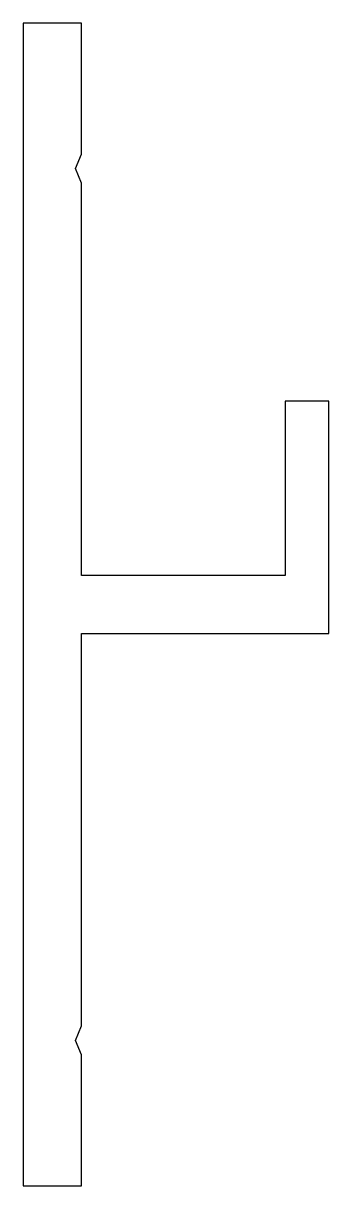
# Model space of a CAD drawing. Extents: x 156.7 to 167.2, y 194.5 to 234.5.
import ezdxf

# ---------------------------------------------------------------- set-up
doc = ezdxf.new("R2010")
doc.units = 0
doc.header["$LTSCALE"] = 15
doc.layers.get('0').update_dxf_attribs({"linetype": 'CONTINUOUS'})

msp = doc.modelspace()

# ---------------------------------------------------------------- linework, layer by layer
at = {"color": 0, "linetype": 'CONTINUOUS', "ltscale": 0.05}
msp.add_lwpolyline([(158.68, 234.501), (156.68, 234.501), (156.68, 194.501), (158.68, 194.501), (158.68, 199.001), (158.48, 199.501), (158.68, 200.001), (158.68, 213.501), (167.18, 213.501), (167.18, 221.501), (165.68, 221.501), (165.68, 215.501), (158.68, 215.501), (158.68, 229.001), (158.48, 229.501), (158.68, 230.001)], close=True, dxfattribs=at)

doc.saveas('drawing.dxf')
